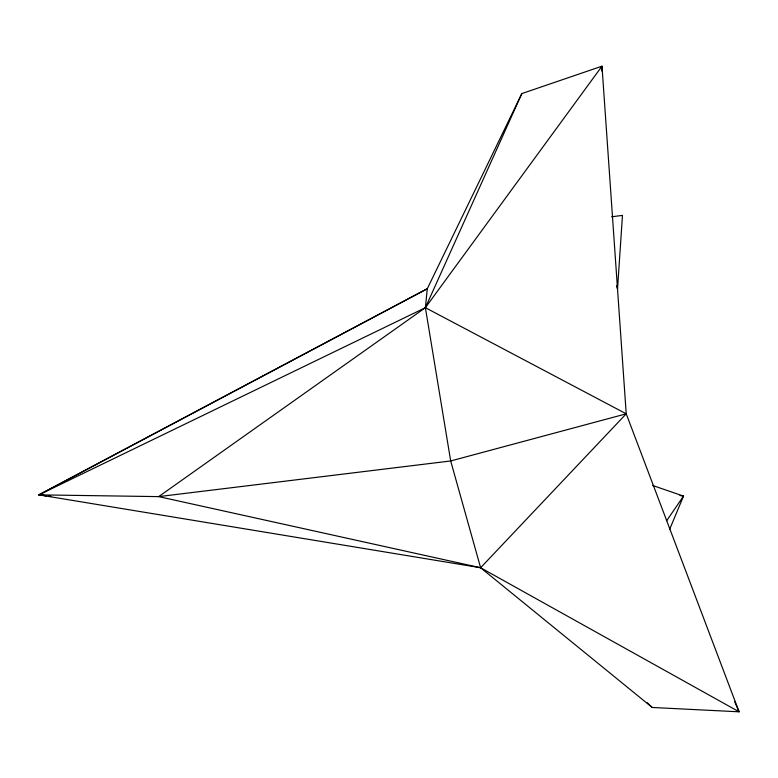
<?xml version="1.0" encoding="UTF-8"?>
<svg xmlns="http://www.w3.org/2000/svg" width="778" height="778" viewBox="0 0 778 778"><rect width="100%" height="100%" fill="white"/><g stroke="black" fill="none" stroke-linecap="round" stroke-linejoin="round"><path stroke-width="1.17" d="M601.793 71.031L601.987 66.188L521.844 93.574L427.287 288.735L425.391 307.689L450.686 460.965L480.619 567.745L652.227 707.474L739.1 711.812L626.222 413.818L601.987 66.188L425.391 307.689L158.712 496.617L38.9 494.866L427.287 288.735L38.9 494.866L480.619 567.745L739.1 711.812L734.714 701.805M669.615 529.41L683.522 496.092L652.557 485.443M41.263 494.331L38.9 494.866L46.087 495.722L38.9 494.866L425.391 307.689L521.844 93.574M666.697 520.686L683.522 496.092L679.943 495.518M626.222 413.818L480.619 567.745L158.712 496.617L450.686 460.965L626.222 413.818L425.391 307.689M611.625 216.79L622.458 215.389L617.528 289.144L616.468 285.691M48.479 496.004L50.871 496.296L48.547 496.033M646.917 702.515L652.227 707.474"/></g></svg>
